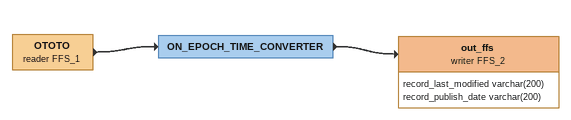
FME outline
OTOTO (reader FFS_1)
    -> ON_EPOCH_TIME_CONVERTER
ON_EPOCH_TIME_CONVERTER
    -> out_ffs (writer FFS_2)
out_ffs (writer FFS_2)
    attributes: record_last_modified varchar(200), record_publish_date varchar(200)
